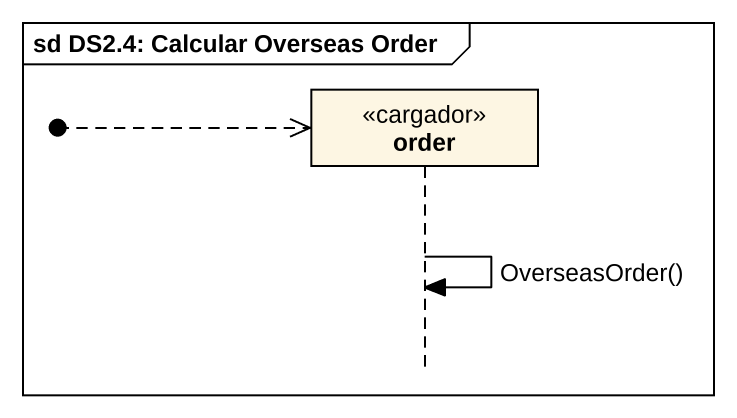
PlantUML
@startuml
mainframe sd DS2.4: Calcular Overseas Order
hide footbox
participant order <<cargador>>

[o-->> order
order -> order : OverseasOrder()
@enduml
